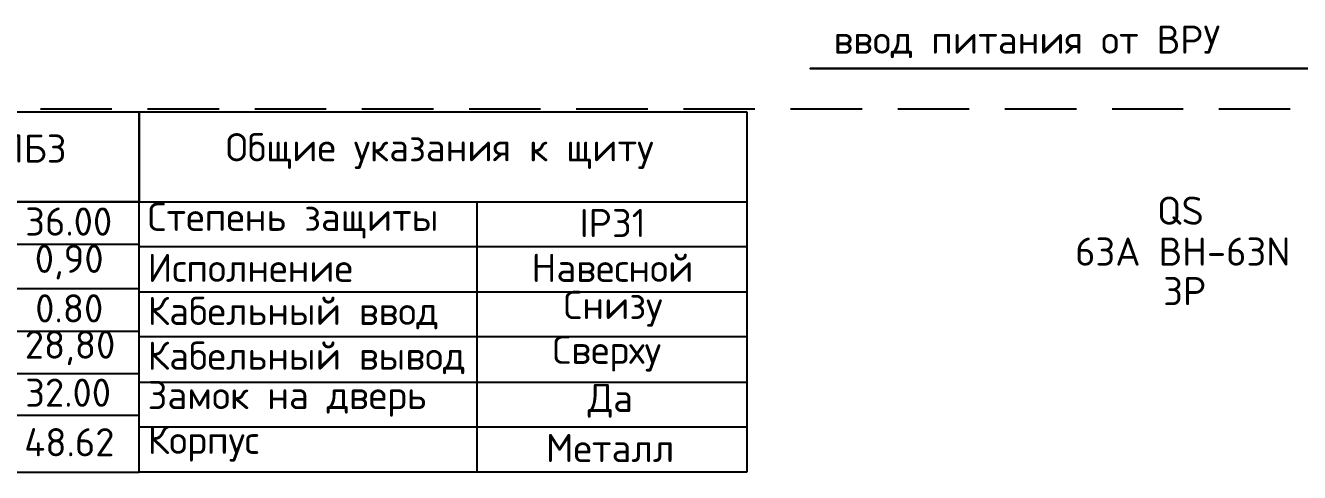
# Model space of a CAD drawing. Header units: millimetres. Extents: x -32 to 417638015, y -35 to 175284279.
# Drawn here: x 416808956 to 416820279, y 175234081 to 175238051 of the extents above; entities that cross this region are included whole.
import ezdxf

# ---------------------------------------------------------------- set-up
doc = ezdxf.new("R2010")
doc.units = ezdxf.units.MM
for name, color, linetype in [('PDF _0', 7, 'Continuous'), ('PDF _пояснения', 7, 'Continuous'), ('PDF _Текст', 7, 'Continuous')]:
    doc.layers.add(name, color=color, linetype=linetype)
doc.styles.add('PDF ISOCPEUR', font='isocpeur.ttf')

msp = doc.modelspace()

# ---------------------------------------------------------------- linework, layer by layer
at = {"layer": 'PDF _0', "lineweight": 25}
msp.add_lwpolyline([(416820883, 175237671), (416815930, 175237671)], close=True, dxfattribs=at)
for points in [[(416809088, 175237311), (416809723, 175237311)], [(416810041, 175237311), (416810676, 175237311)], [(416810993, 175237311), (416811628, 175237311)], [(416811946, 175237311), (416812581, 175237311)], [(416812899, 175237311), (416813534, 175237311)], [(416813851, 175237311), (416814486, 175237311)], [(416814804, 175237311), (416815439, 175237311)], [(416815756, 175237311), (416816391, 175237311)], [(416816709, 175237311), (416817344, 175237311)], [(416817661, 175237311), (416818296, 175237311)], [(416818614, 175237311), (416819245, 175237311)], [(416819562, 175237311), (416820197, 175237311)]]:
    msp.add_lwpolyline(points, dxfattribs=at)
at = {"layer": 'PDF _пояснения', "lineweight": 25}
msp.add_lwpolyline([(416809965, 175237286), (416809965, 175236486), (416807039, 175236486), (416807039, 175237286)], close=True, dxfattribs=at)
for points in [[(416815366, 175234085), (416809965, 175234085), (416809965, 175237286), (416815366, 175237286)], [(416815367, 175237286), (416815367, 175234085)], [(416809965, 175234081), (416807039, 175234081), (416807039, 175236486), (416809965, 175236486)], [(416809965, 175234081), (416809965, 175236486), (416815366, 175236486)], [(416812966, 175236486), (416812966, 175234085)], [(416807039, 175236109), (416809965, 175236109)], [(416809965, 175236088), (416815366, 175236088)], [(416807039, 175235715), (416809965, 175235715)], [(416809965, 175235686), (416815366, 175235686)], [(416807039, 175235338), (416809965, 175235338)], [(416809965, 175235288), (416815366, 175235288)], [(416807039, 175234962), (416809965, 175234962)], [(416809965, 175234885), (416815366, 175234885)], [(416807039, 175234589), (416809965, 175234589)], [(416809965, 175234487), (416815366, 175234487)]]:
    msp.add_lwpolyline(points, dxfattribs=at)

# ---------------------------------------------------------------- texts
at = {"layer": 'PDF _Текст', "char_height": 250, "attachment_point": 4, "style": 'PDF ISOCPEUR'}
for s, insert in [('ввод питания от ВРУ', (416816137, 175237906)), ('ЩРс-ПБ3', (416807920, 175236924)), ('Общие указания к щиту', (416810735, 175236936)), ('Степень защиты', (416810041, 175236318)), ('QS', (416819012, 175236407)), ('36.00', (416808953, 175236310)), ('IP31', (416813881, 175236297)), ('0,90', (416809038, 175235950)), ('63А ВН-63N', (416818284, 175236043)), ('Исполнение', (416810041, 175235899)), ('Навесной', (416813453, 175235899)), ('3Р', (416819067, 175235692)), ('0.80', (416809042, 175235539)), ('Снизу', (416813737, 175235535)), ('Кабельный ввод', (416810041, 175235497)), ('28,80', (416808949, 175235188)), ('Кабельный вывод', (416810041, 175235099)), ('Сверху', (416813639, 175235137)), ('32.00', (416808953, 175234790)), ('Замок на дверь', (416810041, 175234735)), ('Да', (416813953, 175234718)), ('48.62', (416808944, 175234350)), ('Корпус', (416810041, 175234337)), ('Металл', (416813580, 175234299))]:
    msp.add_mtext(s, dxfattribs=dict(at, insert=insert))

doc.saveas('drawing.dxf')
